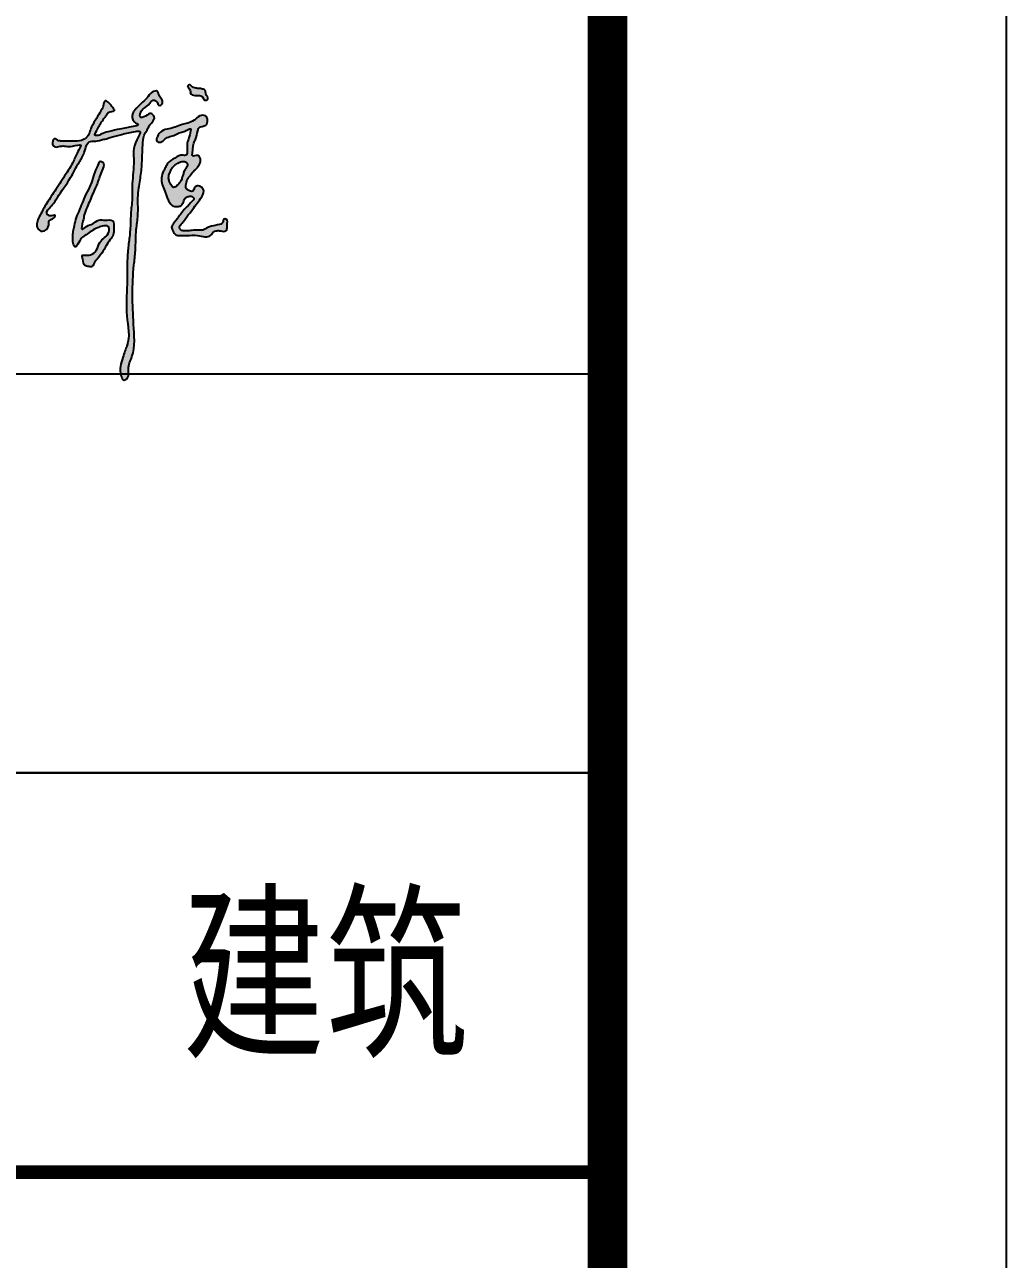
# Model space of a CAD drawing. Extents: x 28773 to 175644, y 7355 to 486294.
# Drawn here: x 152183 to 154644, y 19136 to 22229 of the extents above; entities that cross this region are included whole.
import ezdxf

# ---------------------------------------------------------------- set-up
doc = ezdxf.new("R2010")
doc.units = 0
doc.header["$LTSCALE"] = 1000
doc.header["$MEASUREMENT"] = 0
for name, color, linetype in [('PUB_TITLE', 7, 'Continuous'), ('TWT_TITLE', 7, 'Continuous'), ('文字和字符', 7, 'Continuous')]:
    doc.layers.add(name, color=color, linetype=linetype)
doc.styles.add('-宋体', font='', dxfattribs={"width": 0.8})
doc.styles.get('-宋体').set_extended_font_data('SimSun')

msp = doc.modelspace()

# ---------------------------------------------------------------- hatches: boundary and pattern name
h = msp.add_hatch(color=6)
edge = h.paths.add_edge_path()
edge.add_spline(control_points=[(152595.5, 22076.7), (152598.2, 22073.8), (152604.6, 22069.7), (152615.3, 22069.4), (152623.9, 22068.3), (152633.8, 22064.6), (152631.3, 22053.2), (152643.6, 22042.3), (152629.1, 22038), (152626.7, 22046.4), (152618.9, 22053.8), (152607.1, 22049.2), (152592.6, 22055.4), (152596.3, 22067.6), (152585.2, 22074), (152592, 22079.2), (152594.7, 22077.6), (152595.5, 22076.7)], knot_values=[0, 0, 0, 0, 9.941955, 17.81997, 26.06635, 32.772253, 40.050923, 51.788007, 58.187099, 64.698727, 70.459521, 83.166695, 93.225525, 101.466789, 109.786091, 113.761149, 116.674069, 116.674069, 116.674069, 116.674069], degree=3, periodic=0)
at = {"layer": '文字和字符'}
h = msp.add_hatch(color=6, dxfattribs=at)
edge = h.paths.add_edge_path()
edge.add_spline(control_points=[(152282.5, 21937.7), (152282.8, 21937.7), (152307.3, 21937.8), (152322.6, 21937.4), (152344, 21947.8), (152348, 21972.8), (152363.3, 21992.9), (152372.3, 22011.4), (152381, 22023.7), (152382.1, 22043.3), (152397, 22031.1), (152401.9, 22024.3), (152413.2, 22009.8), (152392.2, 22013.5), (152389.1, 22002.6), (152379.8, 21992.2), (152370, 21976.9), (152363.8, 21963.8), (152356.2, 21951), (152370.1, 21951.5), (152379.6, 21958.1), (152398.9, 21962.5), (152417.9, 21967.4), (152438.9, 21971), (152451.5, 21973.4), (152473.3, 21977.6), (152451.4, 21987.2), (152450.7, 22004.4), (152461.7, 22018.8), (152473.7, 22031.4), (152490.6, 22044.9), (152498.7, 22059.3), (152515.8, 22065.9), (152519.1, 22053.6), (152523.9, 22045.8), (152530.1, 22036.9), (152527.4, 22029.4), (152518.3, 22023.5), (152515.8, 22038.9), (152502.9, 22041.5), (152495.4, 22028), (152482.9, 22021.7), (152474.2, 22011.8), (152471.9, 22004.9), (152470.7, 21994.1), (152488.5, 21999.1), (152498.1, 22010.9), (152511.7, 21997.6), (152503.6, 21985.1), (152494.8, 21976.3), (152489.8, 21964.3), (152483.2, 21955.2), (152478.3, 21932), (152478.2, 21900.5), (152475.9, 21858.4), (152469.4, 21824.9), (152466, 21789.3), (152468.7, 21754.3), (152460.9, 21710.9), (152462, 21668.8), (152451.8, 21590), (152453.5, 21501.9), (152461.4, 21412.4), (152439.6, 21370.6), (152446.5, 21347.6), (152430.7, 21335), (152417.8, 21363.1), (152426.8, 21385.7), (152433.5, 21410.6), (152449.2, 21442.7), (152434.7, 21501.7), (152441.1, 21574.2), (152438.9, 21634.7), (152443.5, 21679.8), (152448.4, 21716.3), (152448, 21754.3), (152453.8, 21792.9), (152451.5, 21837), (152459.7, 21888.4), (152451.4, 21926.2), (152479.3, 21964.2), (152450.4, 21960.8), (152430, 21955.1), (152404.7, 21948.7), (152387.8, 21943.6), (152373.2, 21940), (152360.3, 21936.8), (152339.2, 21938.5), (152334.5, 21907.5), (152316.4, 21880.7), (152296.5, 21840.8), (152269.6, 21804.3), (152252.6, 21775.9), (152234.3, 21760.1), (152245.3, 21746.8), (152263.5, 21756.6), (152255.2, 21741.2), (152242.1, 21740.8), (152245.4, 21722.6), (152229.9, 21706), (152208, 21722.9), (152221, 21751.1), (152236, 21779.7), (152259.7, 21813.5), (152282.2, 21849.1), (152305.6, 21884.4), (152313.1, 21907.9), (152330, 21933.4), (152295.4, 21919.9), (152279, 21928.7), (152258.5, 21919.9), (152249.6, 21933), (152257.2, 21946.2), (152263.7, 21941.8), (152265.7, 21938.7), (152269.4, 21938.4), (152273.9, 21936.7), (152282.4, 21937.7), (152282.5, 21937.7)], knot_values=[0, 0, 0, 0, 30.010681, 59.710914, 78.593199, 120.407305, 154.524141, 185.004149, 203.061643, 222.774317, 238.80713, 258.455944, 270.333782, 293.330836, 302.766156, 314.154011, 351.592667, 373.783884, 384.727657, 395.744414, 413.857163, 437.957453, 474.261753, 498.637383, 521.996218, 540.039757, 556.440551, 586.981856, 599.46137, 631.292047, 659.861277, 686.798362, 704.454635, 714.77327, 731.806988, 745.746399, 755.60273, 762.331918, 783.607358, 794.2488, 808.935268, 839.224822, 854.000646, 861.29652, 870.524529, 890.282084, 910.927322, 927.245681, 946.958313, 963.356978, 980.390735, 1000.003082, 1009.515457, 1078.314372, 1130.678307, 1184.843128, 1219.935368, 1279.461792, 1329.992924, 1402.614913, 1454.086505, 1659.988392, 1772.185683, 1817.246483, 1847.677046, 1862.240127, 1879.608782, 1944.488332, 1967.79145, 1986.349178, 2091.415626, 2201.453187, 2292.790848, 2342.000053, 2390.03078, 2446.006624, 2499.916829, 2551.206876, 2630.928051, 2705.368541, 2736.511304, 2751.139397, 2799.882761, 2838.437816, 2856.100871, 2874.060326, 2900.839764, 2911.90203, 2956.44123, 2995.684828, 3055.617738, 3138.927419, 3179.415616, 3204.798199, 3217.112426, 3237.828089, 3249.032304, 3266.585733, 3281.97368, 3312.759311, 3333.895438, 3372.534497, 3420.293911, 3476.863372, 3540.284988, 3599.822241, 3643.146119, 3661.15915, 3690.737213, 3733.200125, 3751.837118, 3768.448916, 3785.656639, 3792.541545, 3796.752385, 3800.355287, 3806.580356, 3819.839144, 3819.839144, 3819.839144, 3819.839144], degree=3, periodic=0)
h = msp.add_hatch(color=6, dxfattribs=at)
edge = h.paths.add_edge_path()
edge.add_spline(control_points=[(152515.9, 21949.1), (152515.9, 21949.3), (152527.3, 21967.5), (152543.7, 21967.3), (152561.1, 21972.9), (152576.4, 21978.9), (152592.9, 21982.6), (152608.8, 21988.9), (152619.5, 22001.9), (152637.3, 22003.7), (152643.1, 21990), (152638.9, 21973.4), (152620.3, 21975.4), (152615.8, 21958.2), (152613.1, 21945.4), (152606.5, 21931.7), (152604.5, 21919.7), (152604.1, 21910.4), (152601.9, 21896.8), (152619.8, 21906.1), (152626.2, 21888.7), (152620.3, 21877.7), (152614.5, 21868.7), (152605.1, 21862.4), (152600.3, 21852.5), (152590.4, 21843.4), (152588.3, 21831.9), (152585.9, 21819.7), (152594, 21813.9), (152606.1, 21808.9), (152607.3, 21822), (152616.7, 21827), (152625.6, 21824), (152634.7, 21814.2), (152627.6, 21796.7), (152615.1, 21782.7), (152603.7, 21765), (152591, 21750.8), (152582, 21736.7), (152574.5, 21729.2), (152569.3, 21720.9), (152575.7, 21713.4), (152586.2, 21712.3), (152599.2, 21713.4), (152613.9, 21715.6), (152629.6, 21712.2), (152640.6, 21720.8), (152654.8, 21725.7), (152667.2, 21727), (152681.9, 21732.4), (152679.2, 21742.8), (152690.9, 21743.1), (152691.2, 21734.7), (152690.7, 21727.7), (152690.3, 21720.9), (152690.4, 21713.9), (152681.8, 21709.7), (152672.9, 21713.7), (152661.4, 21713.3), (152653.6, 21708.4), (152645, 21693.3), (152617, 21704), (152592.7, 21700.7), (152575, 21701.4), (152560.3, 21700.8), (152555.8, 21711.8), (152549.3, 21721.3), (152556.2, 21730.4), (152561.6, 21738.4), (152568.3, 21747.2), (152576.1, 21757.4), (152584.4, 21768.4), (152594.7, 21777), (152599.9, 21785.6), (152609.5, 21791.3), (152602.7, 21800.7), (152594.1, 21799.6), (152585.8, 21796.3), (152581.3, 21787.2), (152578.6, 21776.1), (152567.1, 21773.7), (152555.9, 21773.1), (152545.8, 21781.8), (152542.2, 21793), (152537.3, 21802.5), (152534, 21814.8), (152527.3, 21828), (152524.4, 21846.1), (152529.6, 21860.6), (152536.6, 21871.8), (152542.1, 21885.7), (152559.5, 21894.8), (152574.1, 21904.3), (152588.4, 21900.6), (152591.7, 21913.2), (152588.8, 21924.9), (152592, 21938.9), (152596.4, 21951.3), (152598.6, 21959.3), (152599.9, 21970.2), (152588.9, 21965.4), (152581, 21960.3), (152566.1, 21957.4), (152554.4, 21949.5), (152540, 21948.4), (152531.7, 21939.5), (152523.7, 21933.5), (152510, 21935.5), (152515.9, 21949), (152515.9, 21949.1)], knot_values=[0, 0, 0, 0, 24.512001, 49.882294, 72.277412, 98.738469, 118.409447, 143.109669, 167.776883, 187.618262, 203.042037, 222.126752, 247.275306, 258.48372, 289.86628, 303.795246, 321.379231, 338.707377, 347.328395, 366.307106, 385.237264, 403.506228, 418.562709, 428.786369, 449.648574, 463.118664, 483.023077, 498.54091, 507.708607, 523.614939, 538.272825, 548.331434, 564.446663, 573.613544, 601.356343, 627.727416, 655.753502, 687.468657, 707.386499, 724.030195, 733.822997, 742.988374, 758.369859, 776.521682, 797.368312, 820.285411, 838.875384, 852.53501, 881.495768, 896.424896, 904.484831, 916.221913, 924.49056, 934.624145, 946.353648, 953.359124, 961.492881, 980.267656, 992.004738, 1008.557493, 1015.80342, 1061.650078, 1099.490071, 1123.473109, 1136.892554, 1154.792681, 1167.453766, 1180.555905, 1196.223819, 1209.542153, 1226.270416, 1249.735518, 1266.970627, 1281.05191, 1293.130439, 1303.91699, 1316.71909, 1326.731209, 1339.888064, 1357.279911, 1369.076666, 1385.0742, 1402.881823, 1419.32573, 1433.82478, 1447.087554, 1471.921893, 1495.500471, 1520.791964, 1533.894554, 1550.83807, 1581.024251, 1611.984954, 1621.45011, 1633.096343, 1654.387173, 1674.742462, 1691.115782, 1707.380906, 1715.678547, 1723.570803, 1743.940975, 1761.902668, 1783.344225, 1802.439161, 1818.418402, 1831.919163, 1844.453477, 1860.498716, 1860.498716, 1860.498716, 1860.498716], degree=3, periodic=0)
edge = h.paths.add_edge_path(flags=16)
edge.add_spline(control_points=[(152570.3, 21883.8), (152570.2, 21883.7), (152558.5, 21878), (152553, 21870.7), (152548.3, 21861.8), (152544.6, 21853.7), (152543.7, 21845.1), (152545, 21837.6), (152548.2, 21831.3), (152551.2, 21826.4), (152554.5, 21820.3), (152563.4, 21823.8), (152568.8, 21830.6), (152575.7, 21838.3), (152577.6, 21847.5), (152581.3, 21856.2), (152583.4, 21865.6), (152589.8, 21872.1), (152592.2, 21879.9), (152587.6, 21886.2), (152580.1, 21887.3), (152575.4, 21885.9), (152570.3, 21883.8), (152570.3, 21883.8)], knot_values=[0, 0, 0, 0, 17.49913, 30.768414, 43.809406, 57.820521, 67.761158, 79.395962, 89.172864, 96.402516, 104.532234, 113.624822, 128.719094, 142.570854, 155.091253, 167.081152, 182.063386, 194.044375, 204.792336, 212.007375, 223.839632, 231.821798, 237.531752, 237.531752, 237.531752, 237.531752], degree=3, periodic=0)
h = msp.add_hatch(color=6, dxfattribs=at)
edge = h.paths.add_edge_path()
edge.add_spline(control_points=[(152370.6, 21885.7), (152370.5, 21885.5), (152362.2, 21865.9), (152355.8, 21850.6), (152349.8, 21826.5), (152337.2, 21805.4), (152328.2, 21782.7), (152319.4, 21761.5), (152310.4, 21742), (152307.9, 21723.6), (152303.2, 21707.5), (152304, 21692.3), (152303.7, 21680.9), (152309.4, 21669.7), (152319.4, 21682.9), (152323, 21694.7), (152338.3, 21703.2), (152350.4, 21712.6), (152364, 21720.6), (152377.3, 21724.4), (152395.4, 21727.9), (152395.1, 21699.6), (152369.6, 21690.3), (152365.9, 21663.9), (152349.8, 21650.5), (152337.5, 21651.9), (152325.5, 21652.5), (152330.1, 21638.4), (152330.3, 21624.9), (152343, 21623.6), (152352.7, 21621.9), (152357.1, 21632.6), (152366.6, 21644.6), (152378.9, 21658.9), (152387.4, 21676.9), (152396.1, 21689.7), (152407.1, 21702.7), (152406.4, 21718.8), (152408.4, 21742.8), (152384.9, 21738.5), (152367.8, 21741.8), (152353.7, 21729.1), (152340.1, 21726.2), (152321.5, 21709.7), (152329.9, 21737.8), (152332.1, 21753.6), (152341.8, 21778), (152352.8, 21803.9), (152367, 21834.5), (152374, 21859.3), (152383.5, 21878.1), (152377.5, 21888.5), (152370.6, 21885.7), (152370.6, 21885.7)], knot_values=[0, 0, 0, 0, 24.542793, 52.435959, 85.650583, 121.512598, 155.916917, 186.540407, 217.474406, 244.606868, 263.102829, 287.388558, 305.597528, 314.527085, 327.332873, 353.193682, 372.630675, 395.352625, 418.617204, 435.772151, 457.249665, 475.959444, 524.49024, 552.742939, 580.507685, 599.437854, 607.362997, 621.159879, 644.090151, 657.95728, 669.398503, 679.892715, 700.008206, 736.031643, 756.664286, 782.242284, 801.590045, 823.390719, 851.090423, 877.54929, 900.135028, 924.011869, 947.574779, 965.855715, 994.232281, 1016.328926, 1045.309406, 1098.032674, 1136.336698, 1183.774373, 1208.195694, 1217.866995, 1225.149506, 1225.149506, 1225.149506, 1225.149506], degree=3, periodic=0)

# ---------------------------------------------------------------- linework, layer by layer
for p, q in [((145644.1, 21354.6), (153644.1, 21354.6)), ((145644.1, 20354.6), (153644.1, 20354.6)), ((153644.1, 20354.6), (151044.1, 20354.6))]:
    msp.add_line(p, q)
at = {"const_width": 34}
msp.add_lwpolyline([(145644.1, 19354.6), (153644.1, 19354.6)], dxfattribs=at)
at = {"layer": 'PUB_TITLE', "const_width": 100}
msp.add_lwpolyline([(145644.1, 65754.2), (153644.1, 65754.2), (153644.1, 8354.6), (145644.1, 8354.6)], close=True, dxfattribs=at)
at = {"layer": 'TWT_TITLE'}
msp.add_lwpolyline([(70544.1, 7354.6), (154644.1, 7354.6), (154644.1, 66754.6), (70544.1, 66754.6)], close=True, dxfattribs=at)
at = {"layer": 'TWT_TITLE', "const_width": 100}
msp.add_lwpolyline([(73044.1, 8354.6), (153644.1, 8354.6), (153644.1, 65754.6), (73044.1, 65754.6)], close=True, dxfattribs=at)
at = {"layer": '文字和字符', "color": 6}
for points, start_tangent, end_tangent in [([(152282.5, 21937.7), (152304.2, 21937.7), (152325.5, 21939.5), (152337.4, 21946), (152350.7, 21973.1), (152363.2, 21994.2), (152374, 22013.4), (152379.9, 22025), (152384.9, 22038.3), (152394.8, 22032.5), (152404, 22021.7), (152408.1, 22014.2), (152392.3, 22009.2), (152388.9, 22003.4), (152384, 21996.7), (152369, 21974.3), (152361.6, 21960.2), (152359.1, 21952.7), (152367, 21951.9), (152379, 21956.8), (152395.7, 21961.8), (152421.1, 21967.8), (152438.4, 21971), (152455, 21974.1), (152467.2, 21978.4), (152458.1, 21985.9), (152453.9, 22007.5), (152458.9, 22015), (152474.7, 22031.6), (152489.7, 22045.8), (152503, 22059.9), (152515.4, 22062.4), (152518.8, 22055.8), (152524.6, 22044.9), (152528.8, 22035.8), (152526.3, 22029.2), (152522.1, 22026.7), (152512.1, 22038.3), (152504.6, 22040), (152497.1, 22032.5), (152480.5, 22018.3), (152473.9, 22010), (152472.2, 22005), (152472.2, 21998.4), (152486.3, 22000.1), (152499.6, 22006.7), (152508, 21998.4), (152503, 21985.1), (152495.5, 21976), (152489.7, 21965.1), (152483, 21952.7), (152481.3, 21946), (152477.7, 21896.6), (152475.1, 21858.9), (152469.3, 21820.3), (152467.1, 21795.1), (152466.9, 21752.2), (152462.9, 21716), (152460.6, 21663.8), (152457, 21626.8), (152456.2, 21478.5), (152451.9, 21397.7), (152443.1, 21366.5), (152440.9, 21344.6), (152432.2, 21338.8), (152424.9, 21349), (152429.3, 21395.5), (152434.4, 21411.6), (152439.5, 21423.9), (152439.2, 21499.6), (152439.7, 21578.9), (152440.5, 21644.7), (152443.7, 21680.1), (152447.4, 21714.5), (152449.1, 21754.8), (152452.5, 21793.5), (152452.9, 21830.4), (152456.5, 21887.8), (152464, 21940.9), (152471.7, 21962), (152461.2, 21962), (152426.9, 21954.4), (152400, 21947.2), (152387.8, 21943.7), (152375.3, 21940.5), (152356.2, 21937.4), (152348.2, 21937), (152332.5, 21909.1), (152319.3, 21884.1), (152298.1, 21846.4), (152265.1, 21796.2), (152247.9, 21772.7), (152238.5, 21757), (152244.7, 21750.8), (152259.6, 21751.5), (152255.7, 21744.5), (152244.7, 21738.2), (152243.2, 21727.2), (152227.5, 21711.6), (152214.9, 21720.2), (152219.6, 21747.6), (152235.9, 21778), (152258.3, 21812), (152283.2, 21850.3), (152305.2, 21887.2), (152318.5, 21915.4), (152324, 21927.2), (152302.8, 21924.8), (152272.2, 21924.8), (152258.9, 21923.3), (152252.6, 21933.5), (152259.6, 21943.7), (152263.9, 21941.1), (152266.1, 21939), (152268.6, 21938.4), (152273, 21937.5), (152282.5, 21937.7)], (1, 0), (1, 0)), ([(152599.4, 22077.1), (152609.5, 22070.8), (152618.9, 22069.6), (152628.7, 22068.1), (152635.7, 22064.2), (152637.3, 22055.6), (152642, 22042.3), (152634.6, 22040.4), (152629.9, 22046.6), (152624.8, 22051.3), (152609.5, 22051.7), (152599, 22057.5), (152597.4, 22067.3), (152592.3, 22075.9), (152596.2, 22078.6), (152599.4, 22077.1)], (0.676765, -0.736199), (0.676765, -0.736199)), ([(152515.9, 21949.1), (152527.1, 21962.8), (152544.5, 21968.4), (152560, 21972.7), (152578.1, 21978.9), (152591.7, 21982.7), (152607.9, 21990.1), (152622.2, 22000.7), (152636.5, 22000.7), (152641.5, 21990.7), (152637.1, 21977.7), (152620.3, 21970.9), (152617.2, 21963.4), (152611, 21941.7), (152607.3, 21932.3), (152604.8, 21919.9), (152603.5, 21907.5), (152603.5, 21901.3), (152617.2, 21901.3), (152624.1, 21889.5), (152619.7, 21877), (152613.2, 21868.3), (152607.6, 21863.6), (152598.6, 21851.6), (152592.4, 21844.1), (152588, 21830.4), (152588, 21819.3), (152593, 21814.9), (152604.2, 21812.4), (152609.1, 21821.7), (152615.4, 21825.5), (152626.5, 21822.4), (152630.9, 21817.4), (152626.9, 21797.8), (152615.6, 21782.5), (152603.8, 21766.1), (152589.7, 21748.2), (152581.3, 21736.5), (152573.6, 21727.3), (152570.9, 21720.8), (152574.7, 21715.4), (152585.5, 21712.7), (152598.5, 21713.5), (152613.5, 21714.7), (152630, 21714.7), (152641.9, 21720.8), (152651.2, 21724.2), (152671.5, 21728.9), (152680.4, 21735), (152681.1, 21740.8), (152689.6, 21741.1), (152691.1, 21735.4), (152690.7, 21728.1), (152690.3, 21719.6), (152689.6, 21714.7), (152684.6, 21711.6), (152671.1, 21713.1), (152662.7, 21712.7), (152652.7, 21706.2), (152649.6, 21702), (152616.6, 21701.2), (152589.3, 21701.2), (152572, 21701.2), (152562.4, 21702.4), (152554.8, 21712.7), (152551.3, 21721.2), (152555.5, 21729.6), (152562.1, 21738.8), (152567.8, 21746.5), (152575.1, 21756.1), (152585.9, 21769.2), (152594.7, 21777.9), (152601.2, 21785.7), (152607, 21792.2), (152602.8, 21798.7), (152593.6, 21799.1), (152587, 21796), (152582, 21788), (152576.3, 21776.8), (152568.2, 21774.1), (152556.7, 21774.5), (152546.7, 21782.6), (152541.7, 21793.3), (152537.5, 21802.9), (152534.5, 21812), (152528.1, 21828.7), (152525.9, 21845.5), (152531.3, 21862.9), (152535.9, 21871.2), (152541.7, 21882), (152559.1, 21895), (152580.2, 21902.3), (152587, 21902.3), (152590.4, 21910), (152590, 21925.3), (152592.6, 21939.8), (152596.2, 21951), (152598.9, 21962.4), (152598.5, 21968.4), (152593, 21967.1), (152579.7, 21960.7), (152567.4, 21956.9), (152553.3, 21950.5), (152540.1, 21946.6), (152531.1, 21939.4), (152522.6, 21934.7), (152514.1, 21937.7), (152515.9, 21949.1)], (0.284283, 0.95874), (0.284283, 0.95874)), ([(152370.6, 21885.7), (152363.7, 21869.4), (152356.4, 21850.7), (152349, 21827.9), (152337.6, 21804.7), (152327.8, 21781.9), (152319.3, 21761.6), (152311.2, 21740.8), (152307.1, 21721.7), (152304.2, 21708.7), (152303.8, 21691.2), (152305.5, 21678.2), (152309.1, 21672.9), (152316, 21679), (152325.8, 21694.8), (152337.2, 21703), (152350.7, 21712.3), (152365.3, 21720.5), (152377.1, 21724.1), (152392.6, 21723.7), (152393.8, 21710.3), (152371.3, 21683.5), (152363.3, 21664.8), (152347.7, 21652.3), (152334.1, 21652), (152328.4, 21651.5), (152328.7, 21641.5), (152334.1, 21625.9), (152343.7, 21623.3), (152352, 21623.6), (152356.2, 21629.9), (152364.5, 21641.8), (152380.1, 21662.5), (152387.2, 21675.6), (152397.4, 21690.9), (152405.1, 21702.6), (152406.8, 21718.2), (152403.8, 21737.9), (152384.8, 21739.7), (152368.5, 21739.3), (152353.6, 21730.7), (152338.2, 21723.5), (152326.9, 21716.7), (152329.2, 21737), (152332.5, 21752.6), (152339.6, 21772.2), (152354.5, 21807.2), (152365.4, 21832.5), (152377.1, 21864.7), (152380.7, 21881.9), (152375.7, 21886.8), (152370.6, 21885.7)], (-0.394162, -0.919041), (-0.394162, -0.919041)), ([(152570.3, 21883.8), (152559.4, 21877.4), (152553, 21870.3), (152548.5, 21862), (152544.8, 21852.6), (152544, 21845.5), (152545.5, 21837.3), (152548.5, 21830.9), (152551.1, 21826.4), (152554.9, 21821.9), (152561.3, 21823.4), (152569.2, 21830.9), (152575.1, 21838.9), (152577.9, 21847.5), (152580.8, 21855.6), (152584.5, 21865.8), (152589.4, 21872.9), (152590.9, 21880.5), (152587.9, 21884.7), (152579.7, 21886.8), (152574.1, 21885.3), (152570.3, 21883.8)], (-0.928724, -0.370772), (-0.928724, -0.370772))]:
    msp.add_spline(points, degree=3, dxfattribs=dict(at, start_tangent=start_tangent, end_tangent=end_tangent))

# ---------------------------------------------------------------- texts
at = {"style": '-宋体', "width": 0.75}
msp.add_text('建筑', height=350, dxfattribs=at).set_placement((152578.5, 19677.6))

doc.saveas('drawing.dxf')
